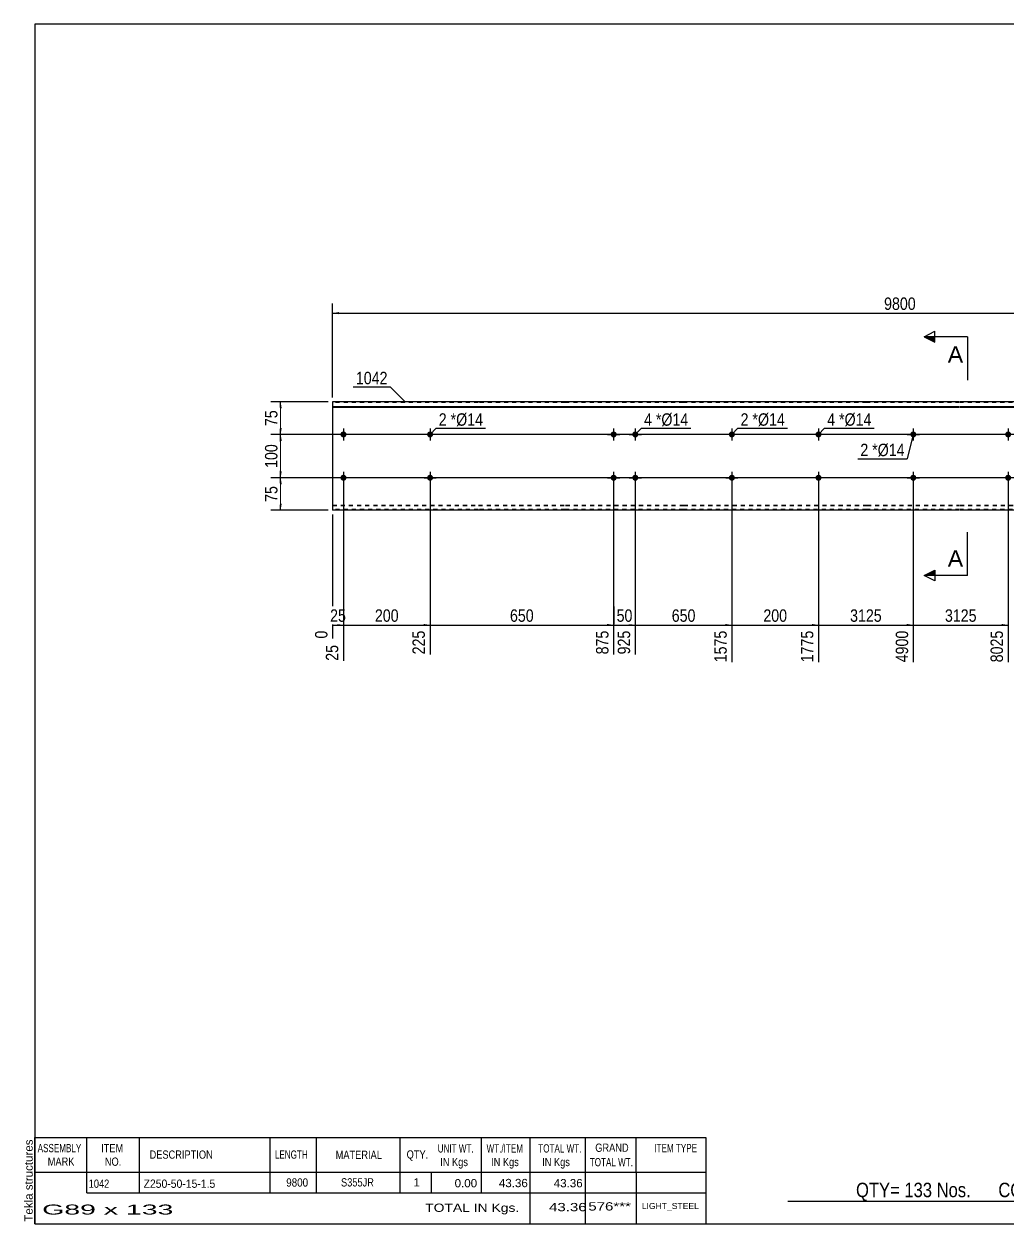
# Model space of a CAD drawing. Header units: millimetres. Extents: x -71 to 331, y -177 to 100.
# Drawn here: x -71.3 to 155.5, y -177.3 to 99.8 of the extents above; entities that cross this region are included whole.
import ezdxf

# ---------------------------------------------------------------- set-up
doc = ezdxf.new("R2010")
doc.units = ezdxf.units.MM
doc.linetypes.add('DXK_LINE_DOT1', pattern=[1.8814, 0.9407, -0.9407])
doc.styles.add('Arial', font='ARIAL.TTF', dxfattribs={"height": 0.2})
doc.styles.add('Arial Narrow', font='ARIALN.TTF', dxfattribs={"height": 0.2})

# ---------------------------------------------------------------- blocks, each defined once
blk = doc.blocks.new('Unknown-629088081-1824')
at = {"color": 5, "linetype": 'Continuous'}
for p, q in [((331.25, 99.75), (-68.75, 99.75)), ((-68.75, 99.75), (-68.75, -177.25)), ((331.25, -177.25), (331.25, 99.75)), ((-68.75, -177.25), (331.25, -177.25))]:
    blk.add_line(p, q, dxfattribs=at)
at = {"color": 174, "linetype": 'Continuous', "style": 'Arial'}
blk.add_text('Tekla structures', height=1.9102, rotation=90, dxfattribs=at).set_placement((-69.25, -176.75))
blk = doc.blocks.new('Part-629088081-1218 - 1203')
at = {"color": 2, "linetype": 'Continuous'}
for p, q in [((0, 12.5), (0, -12.5)), ((33.6, 12.5), (0, 12.5)), ((0, 11.44), (33.6, 11.44)), ((0, 11.33), (33.6, 11.33)), ((53.7, 12.5), (33.7, 12.5)), ((33.7, 11.44), (53.7, 11.44)), ((33.7, 11.33), (53.7, 11.33)), ((80.99, 12.5), (53.8, 12.5)), ((53.8, 11.44), (80.99, 11.44)), ((53.8, 11.33), (80.99, 11.33)), ((123.28, 12.5), (81.09, 12.5)), ((81.09, 11.44), (123.28, 11.44)), ((81.09, 11.33), (123.28, 11.33)), ((144.78, 12.5), (123.38, 12.5)), ((123.38, 11.44), (144.78, 11.44)), ((123.38, 11.33), (144.78, 11.33)), ((187.08, 12.5), (144.88, 12.5)), ((144.88, 11.44), (187.08, 11.44)), ((144.88, 11.33), (187.08, 11.33)), ((228.28, 12.5), (187.18, 12.5)), ((187.18, 11.44), (228.28, 11.44)), ((187.18, 11.33), (228.28, 11.33)), ((261.97, 12.5), (228.38, 12.5)), ((228.38, 11.44), (261.97, 11.44)), ((228.38, 11.33), (261.97, 11.33)), ((261.97, 12.5), (261.97, -12.5)), ((33.6, -12.5), (0, -12.5)), ((53.7, -12.5), (33.7, -12.5)), ((80.99, -12.5), (53.8, -12.5)), ((123.28, -12.5), (81.09, -12.5)), ((144.78, -12.5), (123.38, -12.5)), ((187.08, -12.5), (144.88, -12.5)), ((228.28, -12.5), (187.18, -12.5)), ((261.97, -12.5), (228.38, -12.5))]:
    blk.add_line(p, q, dxfattribs=at)
at = {"color": 7, "linetype": 'DXK_LINE_DOT1'}
for p, q in [((33.6, 12.35), (0, 12.35)), ((53.7, 12.35), (33.7, 12.35)), ((80.99, 12.35), (53.8, 12.35)), ((123.28, 12.35), (81.09, 12.35)), ((144.78, 12.35), (123.38, 12.35)), ((187.08, 12.35), (144.88, 12.35)), ((228.28, 12.35), (187.18, 12.35)), ((261.97, 12.35), (228.38, 12.35)), ((0, -11.33), (33.6, -11.33)), ((0, -11.44), (33.6, -11.44)), ((33.6, -12.35), (0, -12.35)), ((33.7, -11.33), (53.7, -11.33)), ((33.7, -11.44), (53.7, -11.44)), ((53.7, -12.35), (33.7, -12.35)), ((53.8, -11.33), (80.99, -11.33)), ((53.8, -11.44), (80.99, -11.44)), ((80.99, -12.35), (53.8, -12.35)), ((81.09, -11.33), (123.28, -11.33)), ((81.09, -11.44), (123.28, -11.44)), ((123.28, -12.35), (81.09, -12.35)), ((123.38, -11.33), (144.78, -11.33)), ((123.38, -11.44), (144.78, -11.44)), ((144.78, -12.35), (123.38, -12.35)), ((144.88, -11.33), (187.08, -11.33)), ((144.88, -11.44), (187.08, -11.44)), ((187.08, -12.35), (144.88, -12.35)), ((187.18, -11.33), (228.28, -11.33)), ((187.18, -11.44), (228.28, -11.44)), ((228.28, -12.35), (187.18, -12.35)), ((228.38, -11.33), (261.97, -11.33)), ((228.38, -11.44), (261.97, -11.44)), ((261.97, -12.35), (228.38, -12.35))]:
    blk.add_line(p, q, dxfattribs=at)
blk = doc.blocks.new('Bolt-629088081-1224 - 1203')
at = {"linetype": 'Continuous'}
for points in [[(156.68, -5, -1), (155.28, -5, -1)], [(260.17, -5, -1), (258.77, -5, -1)]]:
    blk.add_hatch(color=3, dxfattribs=at).paths.add_polyline_path(points)
at = {"color": 3, "linetype": 'Continuous'}
for p, q in [((157.38, -5), (154.58, -5)), ((155.98, -3.6), (155.98, -6.4)), ((260.87, -5), (258.07, -5)), ((259.47, -3.6), (259.47, -6.4))]:
    blk.add_line(p, q, dxfattribs=at)
blk = doc.blocks.new('Bolt-629088081-1225 - 1203')
at = {"linetype": 'Continuous'}
for points in [[(156.68, 5, -1), (155.28, 5, -1)], [(260.17, 5, -1), (258.77, 5, -1)]]:
    blk.add_hatch(color=3, dxfattribs=at).paths.add_polyline_path(points)
at = {"color": 3, "linetype": 'Continuous'}
for p, q in [((155.98, 6.4), (155.98, 3.6)), ((259.47, 6.4), (259.47, 3.6)), ((157.38, 5), (154.58, 5)), ((260.87, 5), (258.07, 5))]:
    blk.add_line(p, q, dxfattribs=at)
blk = doc.blocks.new('Bolt-629088081-1226 - 1203')
at = {"linetype": 'Continuous'}
for points in [[(3.2, -5, -1), (1.8, -5, -1)], [(112.89, -5, -1), (111.49, -5, -1)]]:
    blk.add_hatch(color=3, dxfattribs=at).paths.add_polyline_path(points)
at = {"color": 3, "linetype": 'Continuous'}
for p, q in [((3.9, -5), (1.1, -5)), ((2.5, -3.6), (2.5, -6.4)), ((113.59, -5), (110.79, -5)), ((112.19, -3.6), (112.19, -6.4))]:
    blk.add_line(p, q, dxfattribs=at)
blk = doc.blocks.new('Bolt-629088081-1227 - 1203')
at = {"linetype": 'Continuous'}
for points in [[(3.2, 5, -1), (1.8, 5, -1)], [(112.89, 5, -1), (111.49, 5, -1)]]:
    blk.add_hatch(color=3, dxfattribs=at).paths.add_polyline_path(points)
at = {"color": 3, "linetype": 'Continuous'}
for p, q in [((2.5, 6.4), (2.5, 3.6)), ((112.19, 6.4), (112.19, 3.6)), ((3.9, 5), (1.1, 5)), ((113.59, 5), (110.79, 5))]:
    blk.add_line(p, q, dxfattribs=at)
blk = doc.blocks.new('Bolt-629088081-1228 - 1203')
at = {"linetype": 'Continuous'}
for points in [[(134.78, 5, -1), (133.38, 5, -1)], [(134.78, -5, -1), (133.38, -5, -1)]]:
    blk.add_hatch(color=3, dxfattribs=at).paths.add_polyline_path(points)
at = {"color": 3, "linetype": 'Continuous'}
for p, q in [((134.08, 6.4), (134.08, 3.6)), ((132.68, 5), (135.48, 5)), ((132.68, -5), (135.48, -5)), ((134.08, -3.6), (134.08, -6.4))]:
    blk.add_line(p, q, dxfattribs=at)
blk = doc.blocks.new('Bolt-629088081-1229 - 1203')
at = {"linetype": 'Continuous'}
for points in [[(65.59, 5, -1), (64.19, 5, -1)], [(70.59, 5, -1), (69.19, 5, -1)], [(65.59, -5, -1), (64.19, -5, -1)], [(70.59, -5, -1), (69.19, -5, -1)]]:
    blk.add_hatch(color=3, dxfattribs=at).paths.add_polyline_path(points)
at = {"color": 3, "linetype": 'Continuous'}
for p, q in [((64.89, 6.4), (64.89, 3.6)), ((69.89, 6.4), (69.89, 3.6)), ((63.49, 5), (66.29, 5)), ((68.49, 5), (71.29, 5)), ((63.49, -5), (66.29, -5)), ((64.89, -3.6), (64.89, -6.4)), ((68.49, -5), (71.29, -5)), ((69.89, -3.6), (69.89, -6.4))]:
    blk.add_line(p, q, dxfattribs=at)
blk = doc.blocks.new('Bolt-629088081-1230 - 1203')
at = {"linetype": 'Continuous'}
blk.add_hatch(color=3, dxfattribs=at).paths.add_polyline_path([(23.2, -5, -1), (21.8, -5, -1)])
at = {"color": 3, "linetype": 'Continuous'}
for p, q in [((21.1, -5), (23.9, -5)), ((22.5, -3.6), (22.5, -6.4))]:
    blk.add_line(p, q, dxfattribs=at)
blk = doc.blocks.new('Bolt-629088081-1231 - 1203')
at = {"linetype": 'Continuous'}
blk.add_hatch(color=3, dxfattribs=at).paths.add_polyline_path([(92.89, -5, -1), (91.49, -5, -1)])
at = {"color": 3, "linetype": 'Continuous'}
for p, q in [((90.79, -5), (93.59, -5)), ((92.19, -3.6), (92.19, -6.4))]:
    blk.add_line(p, q, dxfattribs=at)
blk = doc.blocks.new('Bolt-629088081-1232 - 1203')
at = {"linetype": 'Continuous'}
blk.add_hatch(color=3, dxfattribs=at).paths.add_polyline_path([(92.89, 5, -1), (91.49, 5, -1)])
at = {"color": 3, "linetype": 'Continuous'}
for p, q in [((92.19, 6.4), (92.19, 3.6)), ((93.59, 5), (90.79, 5))]:
    blk.add_line(p, q, dxfattribs=at)
blk = doc.blocks.new('Bolt-629088081-1233 - 1203')
at = {"linetype": 'Continuous'}
blk.add_hatch(color=3, dxfattribs=at).paths.add_polyline_path([(23.2, 5, -1), (21.8, 5, -1)])
at = {"color": 3, "linetype": 'Continuous'}
for p, q in [((22.5, 6.4), (22.5, 3.6)), ((23.9, 5), (21.1, 5))]:
    blk.add_line(p, q, dxfattribs=at)
blk = doc.blocks.new('StraightDimension-629088081-1289 - 1203')
at = {"linetype": 'Continuous'}
blk.add_hatch(color=7, dxfattribs=at).paths.add_polyline_path([(1, -38.75), (2.5, -39), (1, -39.25)])
at = {"color": 7, "linetype": 'Continuous'}
for p, q in [((2.5, -6), (2.5, -47.26)), ((0, -13.5), (0, -42.13)), ((0, -39), (2.5, -39))]:
    blk.add_line(p, q, dxfattribs=at)
at = {"color": 0}
blk.add_wipeout([(3.68, -38.85), (3.68, -34.65), (-1.18, -34.65), (-1.18, -38.85)], dxfattribs=at)
at = {"color": 0, "linetype": 'Continuous'}
blk.add_wipeout([(1.9, -43), (-2.3, -43), (-2.3, -47.86), (1.9, -47.86)], dxfattribs=at)
at = {"color": 3, "style": 'Arial Narrow'}
blk.add_text('25', height=2.863, dxfattribs=at).set_placement((-0.58, -38.25))
at = {"color": 0, "linetype": 'Continuous'}
blk.add_wipeout([(-0.6, -39.7), (-4.8, -39.7), (-4.8, -42.73), (-0.6, -42.73)], dxfattribs=at)
at = {"color": 3, "linetype": 'Continuous', "style": 'Arial Narrow'}
for s, height, p in [('0', 2.86, (-1.2, -42.13)), ('25', 2.863, (1.3, -47.26))]:
    blk.add_text(s, height=height, rotation=90.0002, dxfattribs=at).set_placement(p)
blk = doc.blocks.new('StraightDimension-629088081-1284 - 1203')
at = {"linetype": 'Continuous'}
blk.add_hatch(color=7, dxfattribs=at).paths.add_polyline_path([(110.69, -38.75), (112.19, -39), (110.69, -39.25)])
at = {"color": 7, "linetype": 'Continuous'}
for p, q in [((92.19, -6), (92.19, -47.61)), ((112.19, -6), (112.19, -47.61)), ((92.19, -39), (112.19, -39))]:
    blk.add_line(p, q, dxfattribs=at)
at = {"color": 0}
blk.add_wipeout([(105.53, -38.85), (105.53, -34.65), (98.85, -34.65), (98.85, -38.85)], dxfattribs=at)
at = {"color": 0, "linetype": 'Continuous'}
blk.add_wipeout([(111.59, -39.7), (107.39, -39.7), (107.39, -48.21), (111.59, -48.21)], dxfattribs=at)
at = {"color": 3, "style": 'Arial Narrow'}
blk.add_text('200', height=2.863, dxfattribs=at).set_placement((99.45, -38.25))
at = {"color": 3, "linetype": 'Continuous', "style": 'Arial Narrow'}
blk.add_text('1775', height=2.863, rotation=90.0002, dxfattribs=at).set_placement((110.99, -47.61))
blk = doc.blocks.new('StraightDimension-629088081-1283 - 1203')
at = {"linetype": 'Continuous'}
blk.add_hatch(color=7, dxfattribs=at).paths.add_polyline_path([(132.58, -38.75), (134.08, -39), (132.58, -39.25)])
at = {"color": 7, "linetype": 'Continuous'}
for p, q in [((112.19, -6), (112.19, -47.61)), ((134.08, -6), (134.08, -47.61)), ((112.19, -39), (134.08, -39))]:
    blk.add_line(p, q, dxfattribs=at)
at = {"color": 0}
blk.add_wipeout([(127.39, -38.85), (127.39, -34.65), (118.88, -34.65), (118.88, -38.85)], dxfattribs=at)
at = {"color": 0, "linetype": 'Continuous'}
blk.add_wipeout([(133.48, -39.7), (129.28, -39.7), (129.28, -48.21), (133.48, -48.21)], dxfattribs=at)
at = {"color": 3, "style": 'Arial Narrow'}
blk.add_text('3125', height=2.863, dxfattribs=at).set_placement((119.48, -38.25))
at = {"color": 3, "linetype": 'Continuous', "style": 'Arial Narrow'}
blk.add_text('4900', height=2.863, rotation=90.0002, dxfattribs=at).set_placement((132.88, -47.61))
blk = doc.blocks.new('StraightDimension-629088081-1282 - 1203')
at = {"linetype": 'Continuous'}
blk.add_hatch(color=7, dxfattribs=at).paths.add_polyline_path([(154.48, -38.75), (155.98, -39), (154.48, -39.25)])
at = {"color": 7, "linetype": 'Continuous'}
for p, q in [((134.08, -6), (134.08, -47.61)), ((155.98, -6), (155.98, -47.61)), ((134.08, -39), (155.98, -39))]:
    blk.add_line(p, q, dxfattribs=at)
at = {"color": 0}
blk.add_wipeout([(149.29, -38.85), (149.29, -34.65), (140.78, -34.65), (140.78, -38.85)], dxfattribs=at)
at = {"color": 0, "linetype": 'Continuous'}
blk.add_wipeout([(155.38, -39.7), (151.18, -39.7), (151.18, -48.21), (155.38, -48.21)], dxfattribs=at)
at = {"color": 3, "style": 'Arial Narrow'}
blk.add_text('3125', height=2.863, dxfattribs=at).set_placement((141.38, -38.25))
at = {"color": 3, "linetype": 'Continuous', "style": 'Arial Narrow'}
blk.add_text('8025', height=2.863, rotation=90.0002, dxfattribs=at).set_placement((154.78, -47.61))
blk = doc.blocks.new('StraightDimension-629088081-1350 - 1203')
at = {"linetype": 'Continuous'}
for points in [[(-12.25, 3.5), (-12, 5), (-11.75, 3.5)], [(-11.75, -3.5), (-12, -5), (-12.25, -3.5)]]:
    blk.add_hatch(color=7, dxfattribs=at).paths.add_polyline_path(points)
at = {"color": 7, "linetype": 'Continuous'}
for p, q in [((154.98, 5), (-14.25, 5)), ((-12, -5), (-12, 5)), ((154.98, -5), (-14.25, -5))]:
    blk.add_line(p, q, dxfattribs=at)
at = {"color": 0}
blk.add_wipeout([(-12.15, 3.34), (-16.35, 3.34), (-16.35, -3.34), (-12.15, -3.34)], dxfattribs=at)
at = {"color": 3, "style": 'Arial Narrow'}
blk.add_text('100', height=2.863, rotation=90.0002, dxfattribs=at).set_placement((-12.75, -2.74))
blk = doc.blocks.new('StraightDimension-629088081-1286 - 1203')
at = {"linetype": 'Continuous'}
blk.add_hatch(color=7, dxfattribs=at).paths.add_polyline_path([(68.39, -38.75), (69.89, -39), (68.39, -39.25)])
at = {"color": 7, "linetype": 'Continuous'}
for p, q in [((64.89, -6), (64.89, -45.78)), ((69.89, -6), (69.89, -45.78)), ((64.89, -39), (69.89, -39))]:
    blk.add_line(p, q, dxfattribs=at)
at = {"color": 0}
blk.add_wipeout([(69.82, -38.85), (69.82, -34.65), (64.97, -34.65), (64.97, -38.85)], dxfattribs=at)
at = {"color": 3, "style": 'Arial Narrow'}
blk.add_text('50', height=2.863, dxfattribs=at).set_placement((65.57, -38.25))
at = {"color": 0, "linetype": 'Continuous'}
blk.add_wipeout([(69.29, -39.7), (65.09, -39.7), (65.09, -46.38), (69.29, -46.38)], dxfattribs=at)
at = {"color": 3, "linetype": 'Continuous', "style": 'Arial Narrow'}
blk.add_text('925', height=2.863, rotation=90.0002, dxfattribs=at).set_placement((68.69, -45.78))
blk = doc.blocks.new('StraightDimension-629088081-1369 - 1203')
at = {"linetype": 'Continuous'}
for points in [[(1.5, 32.75), (0, 33), (1.5, 33.25)], [(260.47, 33.25), (261.97, 33), (260.47, 32.75)]]:
    blk.add_hatch(color=7, dxfattribs=at).paths.add_polyline_path(points)
at = {"color": 7, "linetype": 'Continuous'}
for p, q in [((0, 13.5), (0, 35.25)), ((261.97, 13.5), (261.97, 35.25)), ((0, 33), (261.97, 33))]:
    blk.add_line(p, q, dxfattribs=at)
at = {"color": 0}
blk.add_wipeout([(135.24, 33.15), (135.24, 37.35), (126.73, 37.35), (126.73, 33.15)], dxfattribs=at)
at = {"color": 3, "style": 'Arial Narrow'}
blk.add_text('9800', height=2.863, dxfattribs=at).set_placement((127.33, 33.75))
blk = doc.blocks.new('StraightDimension-629088081-1349 - 1203')
at = {"linetype": 'Continuous'}
for points in [[(-12.25, 11), (-12, 12.5), (-11.75, 11)], [(-11.75, 6.5), (-12, 5), (-12.25, 6.5)]]:
    blk.add_hatch(color=7, dxfattribs=at).paths.add_polyline_path(points)
at = {"color": 7, "linetype": 'Continuous'}
for p, q in [((-1, 12.5), (-14.25, 12.5)), ((-12, 5), (-12, 12.5)), ((154.98, 5), (-14.25, 5))]:
    blk.add_line(p, q, dxfattribs=at)
at = {"color": 0}
blk.add_wipeout([(-12.15, 11.18), (-16.35, 11.18), (-16.35, 6.32), (-12.15, 6.32)], dxfattribs=at)
at = {"color": 3, "style": 'Arial Narrow'}
blk.add_text('75', height=2.863, rotation=90.0002, dxfattribs=at).set_placement((-12.75, 6.92))
blk = doc.blocks.new('StraightDimension-629088081-1285 - 1203')
at = {"linetype": 'Continuous'}
blk.add_hatch(color=7, dxfattribs=at).paths.add_polyline_path([(90.69, -38.75), (92.19, -39), (90.69, -39.25)])
at = {"color": 7, "linetype": 'Continuous'}
for p, q in [((69.89, -6), (69.89, -45.78)), ((92.19, -6), (92.19, -47.61)), ((69.89, -39), (92.19, -39))]:
    blk.add_line(p, q, dxfattribs=at)
at = {"color": 0}
blk.add_wipeout([(84.38, -38.85), (84.38, -34.65), (77.7, -34.65), (77.7, -38.85)], dxfattribs=at)
at = {"color": 0, "linetype": 'Continuous'}
blk.add_wipeout([(91.59, -39.7), (87.39, -39.7), (87.39, -48.21), (91.59, -48.21)], dxfattribs=at)
at = {"color": 3, "style": 'Arial Narrow'}
blk.add_text('650', height=2.863, dxfattribs=at).set_placement((78.3, -38.25))
at = {"color": 3, "linetype": 'Continuous', "style": 'Arial Narrow'}
blk.add_text('1575', height=2.863, rotation=90.0002, dxfattribs=at).set_placement((90.99, -47.61))
blk = doc.blocks.new('StraightDimension-629088081-1351 - 1203')
at = {"linetype": 'Continuous'}
for points in [[(-12.25, -6.5), (-12, -5), (-11.75, -6.5)], [(-11.75, -11), (-12, -12.5), (-12.25, -11)]]:
    blk.add_hatch(color=7, dxfattribs=at).paths.add_polyline_path(points)
at = {"color": 7, "linetype": 'Continuous'}
for p, q in [((154.98, -5), (-14.25, -5)), ((-12, -12.5), (-12, -5)), ((-1, -12.5), (-14.25, -12.5))]:
    blk.add_line(p, q, dxfattribs=at)
at = {"color": 0}
blk.add_wipeout([(-12.15, -6.32), (-16.35, -6.32), (-16.35, -11.18), (-12.15, -11.18)], dxfattribs=at)
at = {"color": 3, "style": 'Arial Narrow'}
blk.add_text('75', height=2.863, rotation=90.0002, dxfattribs=at).set_placement((-12.75, -10.58))
blk = doc.blocks.new('StraightDimension-629088081-1287 - 1203')
at = {"linetype": 'Continuous'}
blk.add_hatch(color=7, dxfattribs=at).paths.add_polyline_path([(63.39, -38.75), (64.89, -39), (63.39, -39.25)])
at = {"color": 7, "linetype": 'Continuous'}
for p, q in [((22.5, -6), (22.5, -45.78)), ((64.89, -6), (64.89, -45.78)), ((22.5, -39), (64.89, -39))]:
    blk.add_line(p, q, dxfattribs=at)
at = {"color": 0}
blk.add_wipeout([(47.04, -38.85), (47.04, -34.65), (40.35, -34.65), (40.35, -38.85)], dxfattribs=at)
at = {"color": 0, "linetype": 'Continuous'}
blk.add_wipeout([(64.29, -39.7), (60.09, -39.7), (60.09, -46.38), (64.29, -46.38)], dxfattribs=at)
at = {"color": 3, "style": 'Arial Narrow'}
blk.add_text('650', height=2.863, dxfattribs=at).set_placement((40.95, -38.25))
at = {"color": 3, "linetype": 'Continuous', "style": 'Arial Narrow'}
blk.add_text('875', height=2.863, rotation=90.0002, dxfattribs=at).set_placement((63.69, -45.78))
blk = doc.blocks.new('StraightDimension-629088081-1288 - 1203')
at = {"linetype": 'Continuous'}
blk.add_hatch(color=7, dxfattribs=at).paths.add_polyline_path([(21, -38.75), (22.5, -39), (21, -39.25)])
at = {"color": 7, "linetype": 'Continuous'}
for p, q in [((2.5, -6), (2.5, -47.26)), ((22.5, -6), (22.5, -45.78)), ((2.5, -39), (22.5, -39))]:
    blk.add_line(p, q, dxfattribs=at)
at = {"color": 0}
blk.add_wipeout([(15.84, -38.85), (15.84, -34.65), (9.16, -34.65), (9.16, -38.85)], dxfattribs=at)
at = {"color": 0, "linetype": 'Continuous'}
blk.add_wipeout([(21.9, -39.7), (17.7, -39.7), (17.7, -46.38), (21.9, -46.38)], dxfattribs=at)
at = {"color": 3, "style": 'Arial Narrow'}
blk.add_text('200', height=2.863, dxfattribs=at).set_placement((9.76, -38.25))
at = {"color": 3, "linetype": 'Continuous', "style": 'Arial Narrow'}
blk.add_text('225', height=2.863, rotation=90.0002, dxfattribs=at).set_placement((21.3, -45.78))
blk = doc.blocks.new('CBS_BOM-629088081-1891')
at = {"color": 7, "linetype": 'Continuous'}
for p, q in [((-68.78, -165.28), (-68.78, -157.28)), ((-68.78, -157.28), (86.14, -157.28)), ((-56.78, -165.28), (-56.78, -157.28)), ((-44.59, -165.28), (-44.59, -157.28)), ((-14.43, -165.28), (-14.43, -157.28)), ((-3.75, -165.28), (-3.75, -157.28)), ((15.57, -165.28), (15.57, -157.28)), ((34.37, -165.28), (34.37, -157.28)), ((45.58, -165.28), (45.58, -157.28)), ((58.37, -165.28), (58.37, -157.28)), ((70.12, -165.28), (70.12, -157.28)), ((86.14, -157.29), (86.14, -165.27)), ((-68.78, -165.28), (86.14, -165.28)), ((-68.78, -170.08), (-68.78, -165.28)), ((-56.78, -170.08), (-56.78, -165.28)), ((-44.59, -170.08), (-44.59, -165.28)), ((-14.43, -170.08), (-14.43, -165.28)), ((-3.75, -170.08), (-3.75, -165.28)), ((15.57, -170.08), (15.57, -165.28)), ((22.83, -170.08), (22.83, -165.28)), ((34.37, -170.08), (34.37, -165.28)), ((45.58, -170.08), (45.58, -165.28)), ((58.37, -170.08), (58.37, -165.28)), ((70.14, -170.08), (70.14, -165.28)), ((86.14, -165.28), (86.14, -170.08)), ((-68.78, -177.28), (-68.78, -170.1)), ((-56.78, -170.08), (86.14, -170.08)), ((45.58, -177.28), (45.58, -170.1)), ((58.37, -177.28), (58.37, -170.1)), ((70.18, -177.28), (70.18, -170.1)), ((86.14, -170.08), (86.14, -177.28)), ((-68.78, -177.28), (86.14, -177.28))]:
    blk.add_line(p, q, dxfattribs=at)
at = {"color": 3, "linetype": 'Continuous', "style": 'Arial'}
for s, height, width, p in [('ASSEMBLY', 1.91, 0.7, (-68.1, -160.71)), ('ITEM', 1.91, 0.8, (-53.45, -160.71)), ('DESCRIPTION', 1.9102, 0.8, (-42.27, -162.21)), ('LENGTH', 1.91, 0.7, (-13.32, -162.21)), ('MATERIAL', 1.91, 0.8, (0.7, -162.26)), ('QTY.', 1.91, 0.8, (17.09, -162.18)), ('UNIT WT.', 1.91, 0.7, (24.26, -160.78)), ('WT./ITEM', 1.91, 0.7, (35.55, -160.78)), ('TOTAL WT.', 1.91, 0.7, (47.49, -160.78)), ('GRAND', 1.91, 0.8, (60.64, -160.62)), ('ITEM TYPE', 1.91, 0.7, (74.28, -160.7)), ('MARK', 1.91, 0.8, (-65.78, -163.84)), ('NO.', 1.91, 0.8, (-52.6, -163.84)), ('IN Kgs', 1.91, 0.8, (24.84, -163.92)), ('IN Kgs', 1.91, 0.8, (36.59, -163.92)), ('IN Kgs', 1.91, 0.8, (48.38, -163.92)), ('TOTAL WT.', 1.91, 0.7, (59.38, -163.96))]:
    blk.add_text(s, height=height, dxfattribs=dict(at, width=width)).set_placement(p)
at = {"color": 7, "linetype": 'Continuous', "style": 'Arial'}
for s, height, width, p in [('1042', 1.91, 0.8, (-56.32, -168.93)), ('Z250-50-15-1.5', 1.9102, 0.9, (-43.65, -168.93)), ('9800', 1.91, 0.85, (-10.71, -168.65)), ('S355JR', 1.91, 0.8, (1.94, -168.62))]:
    blk.add_text(s, height=height, dxfattribs=dict(at, width=width)).set_placement(p)
for s, p in [('1', (18.66, -168.62)), ('0.00', (28.17, -168.81)), ('43.36', (38.39, -168.78)), ('43.36', (51.06, -168.81))]:
    blk.add_text(s, height=1.91, dxfattribs=at).set_placement(p)
at = {"color": 6, "linetype": 'Continuous', "style": 'Arial'}
for s, height, width, p in [('G89 x 133', 2.292, 2.05, (-67.06, -175.09)), ('TOTAL IN Kgs.', 1.9102, 1.2, (21.38, -174.48)), ('43.36', 1.91, 1.3, (49.97, -174.33)), ('576***', 1.91, 1.3, (59.04, -174.17))]:
    blk.add_text(s, height=height, dxfattribs=dict(at, width=width)).set_placement(p)
blk.add_text('LIGHT_STEEL', height=1.4135, dxfattribs=at).set_placement((71.39, -173.83))
blk = doc.blocks.new('CBS_CALLOFF-629088081-1892')
at = {"color": 7, "linetype": 'Continuous'}
blk.add_line((105.13, -171.98), (221.36, -172), dxfattribs=at)
at = {"color": 3, "linetype": 'Continuous', "style": 'Arial Narrow'}
blk.add_text('QTY= 133 Nos.      COLD FORMED     MKD : G89', height=3.3405, dxfattribs=at).set_placement((120.85, -171.09))
blk = doc.blocks.new('Mark-629088081-1412 - 1203')
at = {"color": 0}
blk.add_wipeout([(123.68, -0.01), (123.68, 2.99), (121.85, 2.99), (121.85, -0.01)], dxfattribs=at)
blk.add_wipeout([(123.68, -0.01), (123.68, 2.99), (121.85, 2.99), (121.85, -0.01)], dxfattribs=at)
blk.add_wipeout([(125.86, -0.01), (125.86, 2.99), (124.58, 2.99), (124.58, -0.01)], dxfattribs=at)
blk.add_wipeout([(125.86, -0.01), (125.86, 2.99), (124.58, 2.99), (124.58, -0.01)], dxfattribs=at)
at = {"color": 3, "style": 'Arial Narrow'}
blk.add_text('2', height=2.86, dxfattribs=at).set_placement((121.85, -0.01))
at = {"color": 0}
blk.add_wipeout([(132.07, -0.01), (132.07, 2.99), (125.86, 2.99), (125.86, -0.01)], dxfattribs=at)
blk.add_wipeout([(132.07, -0.01), (132.07, 2.99), (125.86, 2.99), (125.86, -0.01)], dxfattribs=at)
at = {"color": 7, "linetype": 'Continuous'}
for p in [(134.08, 5), (121.25, -0.61)]:
    blk.add_line(p, (132.67, -0.61), dxfattribs=at)
at = {"color": 3, "style": 'Arial Narrow'}
for s, height, p in [('*', 2.86, (124.58, -0.01)), ('Ø14', 2.863, (125.86, -0.01))]:
    blk.add_text(s, height=height, dxfattribs=at).set_placement(p)
blk = doc.blocks.new('MarkSet-629088081-1408 - 1203')
at = {"color": 0}
blk.add_wipeout([(96.03, 7.01), (96.03, 10.01), (94.2, 10.01), (94.2, 7.01)], dxfattribs=at)
blk.add_wipeout([(96.03, 7.01), (96.03, 10.01), (94.2, 10.01), (94.2, 7.01)], dxfattribs=at)
at = {"color": 7, "linetype": 'Continuous'}
blk.add_line((92.19, 5), (93.6, 6.41), dxfattribs=at)
at = {"color": 0}
blk.add_wipeout([(98.21, 7.01), (98.21, 10.01), (96.93, 10.01), (96.93, 7.01)], dxfattribs=at)
blk.add_wipeout([(98.21, 7.01), (98.21, 10.01), (96.93, 10.01), (96.93, 7.01)], dxfattribs=at)
at = {"color": 3, "style": 'Arial Narrow'}
blk.add_text('2', height=2.86, dxfattribs=at).set_placement((94.2, 7.01))
at = {"color": 0}
blk.add_wipeout([(104.42, 7.01), (104.42, 10.01), (98.21, 10.01), (98.21, 7.01)], dxfattribs=at)
blk.add_wipeout([(104.42, 7.01), (104.42, 10.01), (98.21, 10.01), (98.21, 7.01)], dxfattribs=at)
at = {"color": 7, "linetype": 'Continuous'}
blk.add_line((93.6, 6.41), (105.02, 6.41), dxfattribs=at)
at = {"color": 3, "style": 'Arial Narrow'}
for s, height, p in [('*', 2.86, (96.93, 7.01)), ('Ø14', 2.863, (98.21, 7.01))]:
    blk.add_text(s, height=height, dxfattribs=at).set_placement(p)
blk = doc.blocks.new('SectionMark-629088081-1274 - 1203')
at = {"linetype": 'Continuous'}
for points in [[(139.08, 27.55), (139.08, 26.3), (136.58, 27.55)], [(139.08, -26.3), (139.08, -27.55), (136.58, -27.55)]]:
    blk.add_hatch(color=30, dxfattribs=at).paths.add_polyline_path(points)
at = {"color": 30, "linetype": 'Continuous'}
for p, q in [((136.58, 27.55), (139.08, 28.8)), ((139.08, 26.3), (139.08, 28.8)), ((146.58, 27.55), (136.58, 27.55)), ((136.58, 27.55), (139.08, 26.3)), ((136.58, -27.55), (139.08, -26.3)), ((146.58, -27.55), (136.58, -27.55)), ((139.08, -28.8), (136.58, -27.55)), ((139.08, -26.3), (139.08, -28.8))]:
    blk.add_line(p, q, dxfattribs=at)
at = {"color": 0, "linetype": 'Continuous'}
for points in [[(145.58, 21.55), (145.58, 25.55), (142.03, 25.55), (142.03, 21.55)], [(145.58, -25.55), (145.58, -21.55), (142.03, -21.55), (142.03, -25.55)]]:
    blk.add_wipeout(points, dxfattribs=at)
at = {"color": 30, "linetype": 'Continuous'}
for p, q in [((146.58, 27.55), (146.58, 17.55)), ((146.58, -27.55), (146.58, -17.55))]:
    blk.add_line(p, q, dxfattribs=at)
at = {"color": 96, "linetype": 'Continuous', "style": 'Arial'}
for p in [(142.03, 21.55), (142.03, -25.55)]:
    blk.add_text('A', height=3.82, dxfattribs=at).set_placement(p)
blk = doc.blocks.new('Mark-629088081-1372 - 1203')
at = {"color": 0}
blk.add_wipeout([(12.69, 16.59), (12.69, 19.59), (5.37, 19.59), (5.37, 16.59)], dxfattribs=at)
blk.add_wipeout([(12.69, 16.59), (12.69, 19.59), (5.37, 19.59), (5.37, 16.59)], dxfattribs=at)
at = {"color": 7, "linetype": 'Continuous'}
for p in [(4.77, 15.99), (16.82, 12.45)]:
    blk.add_line(p, (13.29, 15.99), dxfattribs=at)
at = {"color": 3, "style": 'Arial Narrow'}
blk.add_text('1042', height=2.863, dxfattribs=at).set_placement((5.37, 16.59))
blk = doc.blocks.new('MarkSet-629088081-1398 - 1203')
at = {"color": 0}
blk.add_wipeout([(116.03, 7.01), (116.03, 10.01), (114.2, 10.01), (114.2, 7.01)], dxfattribs=at)
blk.add_wipeout([(116.03, 7.01), (116.03, 10.01), (114.2, 10.01), (114.2, 7.01)], dxfattribs=at)
at = {"color": 7, "linetype": 'Continuous'}
blk.add_line((112.19, 5), (113.6, 6.41), dxfattribs=at)
at = {"color": 0}
blk.add_wipeout([(118.21, 7.01), (118.21, 10.01), (116.93, 10.01), (116.93, 7.01)], dxfattribs=at)
blk.add_wipeout([(118.21, 7.01), (118.21, 10.01), (116.93, 10.01), (116.93, 7.01)], dxfattribs=at)
at = {"color": 3, "style": 'Arial Narrow'}
blk.add_text('4', height=2.86, dxfattribs=at).set_placement((114.2, 7.01))
at = {"color": 0}
blk.add_wipeout([(124.42, 7.01), (124.42, 10.01), (118.21, 10.01), (118.21, 7.01)], dxfattribs=at)
blk.add_wipeout([(124.42, 7.01), (124.42, 10.01), (118.21, 10.01), (118.21, 7.01)], dxfattribs=at)
at = {"color": 7, "linetype": 'Continuous'}
blk.add_line((113.6, 6.41), (125.02, 6.41), dxfattribs=at)
at = {"color": 3, "style": 'Arial Narrow'}
for s, height, p in [('*', 2.86, (116.93, 7.01)), ('Ø14', 2.863, (118.21, 7.01))]:
    blk.add_text(s, height=height, dxfattribs=at).set_placement(p)
blk = doc.blocks.new('MarkSet-629088081-1403 - 1203')
at = {"color": 0}
blk.add_wipeout([(26.34, 7.01), (26.34, 10.01), (24.51, 10.01), (24.51, 7.01)], dxfattribs=at)
blk.add_wipeout([(26.34, 7.01), (26.34, 10.01), (24.51, 10.01), (24.51, 7.01)], dxfattribs=at)
at = {"color": 7, "linetype": 'Continuous'}
blk.add_line((22.5, 5), (23.91, 6.41), dxfattribs=at)
at = {"color": 0}
blk.add_wipeout([(28.52, 7.01), (28.52, 10.01), (27.24, 10.01), (27.24, 7.01)], dxfattribs=at)
blk.add_wipeout([(28.52, 7.01), (28.52, 10.01), (27.24, 10.01), (27.24, 7.01)], dxfattribs=at)
at = {"color": 3, "style": 'Arial Narrow'}
blk.add_text('2', height=2.86, dxfattribs=at).set_placement((24.51, 7.01))
at = {"color": 0}
blk.add_wipeout([(34.73, 7.01), (34.73, 10.01), (28.52, 10.01), (28.52, 7.01)], dxfattribs=at)
blk.add_wipeout([(34.73, 7.01), (34.73, 10.01), (28.52, 10.01), (28.52, 7.01)], dxfattribs=at)
at = {"color": 7, "linetype": 'Continuous'}
blk.add_line((23.91, 6.41), (35.33, 6.41), dxfattribs=at)
at = {"color": 3, "style": 'Arial Narrow'}
for s, height, p in [('*', 2.86, (27.24, 7.01)), ('Ø14', 2.863, (28.52, 7.01))]:
    blk.add_text(s, height=height, dxfattribs=at).set_placement(p)
blk = doc.blocks.new('Mark-629088081-1413 - 1203')
at = {"color": 0}
blk.add_wipeout([(73.74, 7.01), (73.74, 10.01), (71.91, 10.01), (71.91, 7.01)], dxfattribs=at)
blk.add_wipeout([(73.74, 7.01), (73.74, 10.01), (71.91, 10.01), (71.91, 7.01)], dxfattribs=at)
at = {"color": 7, "linetype": 'Continuous'}
blk.add_line((69.89, 5), (71.31, 6.41), dxfattribs=at)
at = {"color": 0}
blk.add_wipeout([(75.91, 7.01), (75.91, 10.01), (74.64, 10.01), (74.64, 7.01)], dxfattribs=at)
blk.add_wipeout([(75.91, 7.01), (75.91, 10.01), (74.64, 10.01), (74.64, 7.01)], dxfattribs=at)
at = {"color": 3, "style": 'Arial Narrow'}
blk.add_text('4', height=2.86, dxfattribs=at).set_placement((71.91, 7.01))
at = {"color": 0}
blk.add_wipeout([(82.13, 7.01), (82.13, 10.01), (75.91, 10.01), (75.91, 7.01)], dxfattribs=at)
blk.add_wipeout([(82.13, 7.01), (82.13, 10.01), (75.91, 10.01), (75.91, 7.01)], dxfattribs=at)
at = {"color": 7, "linetype": 'Continuous'}
blk.add_line((71.31, 6.41), (82.73, 6.41), dxfattribs=at)
at = {"color": 3, "style": 'Arial Narrow'}
for s, height, p in [('*', 2.86, (74.64, 7.01)), ('Ø14', 2.863, (75.91, 7.01))]:
    blk.add_text(s, height=height, dxfattribs=at).set_placement(p)

msp = doc.modelspace()

# ---------------------------------------------------------------- block references
for name in ['Unknown-629088081-1824', 'Part-629088081-1218 - 1203', 'Bolt-629088081-1227 - 1203', 'Bolt-629088081-1233 - 1203', 'Bolt-629088081-1229 - 1203', 'Bolt-629088081-1232 - 1203', 'Bolt-629088081-1228 - 1203', 'Bolt-629088081-1225 - 1203', 'Bolt-629088081-1226 - 1203', 'Bolt-629088081-1230 - 1203', 'Bolt-629088081-1231 - 1203', 'Bolt-629088081-1224 - 1203', 'CBS_BOM-629088081-1891', 'CBS_CALLOFF-629088081-1892']:
    msp.add_blockref(name, (0, 0))

# ---------------------------------------------------------------- next in the draw order: block references
for name in ['StraightDimension-629088081-1369 - 1203', 'StraightDimension-629088081-1289 - 1203', 'StraightDimension-629088081-1284 - 1203']:
    msp.add_blockref(name, (0, 0))

# ---------------------------------------------------------------- next in the draw order: block references
msp.add_blockref('StraightDimension-629088081-1283 - 1203', (0, 0))

# ---------------------------------------------------------------- next in the draw order: block references
msp.add_blockref('StraightDimension-629088081-1282 - 1203', (0, 0))

# ---------------------------------------------------------------- next in the draw order: block references
msp.add_blockref('StraightDimension-629088081-1350 - 1203', (0, 0))

# ---------------------------------------------------------------- next in the draw order: block references
for name in ['StraightDimension-629088081-1349 - 1203', 'StraightDimension-629088081-1286 - 1203']:
    msp.add_blockref(name, (0, 0))

# ---------------------------------------------------------------- next in the draw order: block references
for name in ['Mark-629088081-1372 - 1203', 'MarkSet-629088081-1403 - 1203', 'Mark-629088081-1413 - 1203', 'MarkSet-629088081-1408 - 1203', 'Mark-629088081-1412 - 1203', 'StraightDimension-629088081-1285 - 1203']:
    msp.add_blockref(name, (0, 0))

# ---------------------------------------------------------------- next in the draw order: block references
for name in ['MarkSet-629088081-1398 - 1203', 'StraightDimension-629088081-1351 - 1203']:
    msp.add_blockref(name, (0, 0))

# ---------------------------------------------------------------- next in the draw order: block references
for name in ['SectionMark-629088081-1274 - 1203', 'StraightDimension-629088081-1287 - 1203']:
    msp.add_blockref(name, (0, 0))

# ---------------------------------------------------------------- next in the draw order: block references
msp.add_blockref('StraightDimension-629088081-1288 - 1203', (0, 0))

doc.saveas('drawing.dxf')
